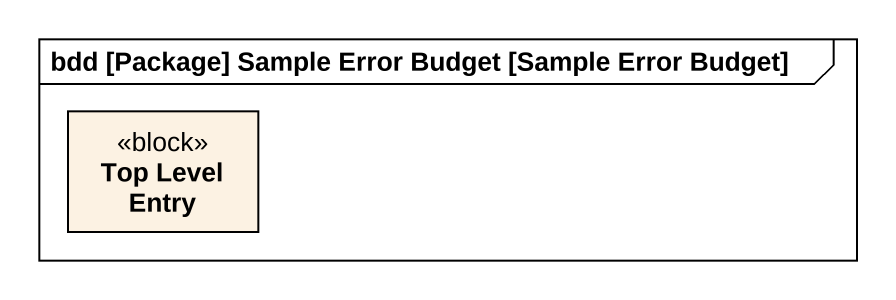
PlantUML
@startuml
mainframe bdd [Package] Sample Error Budget [Sample Error Budget]
hide circle
hide empty members
class "Top Level Entry" as Top_Level_Entry <<block>>
@enduml
